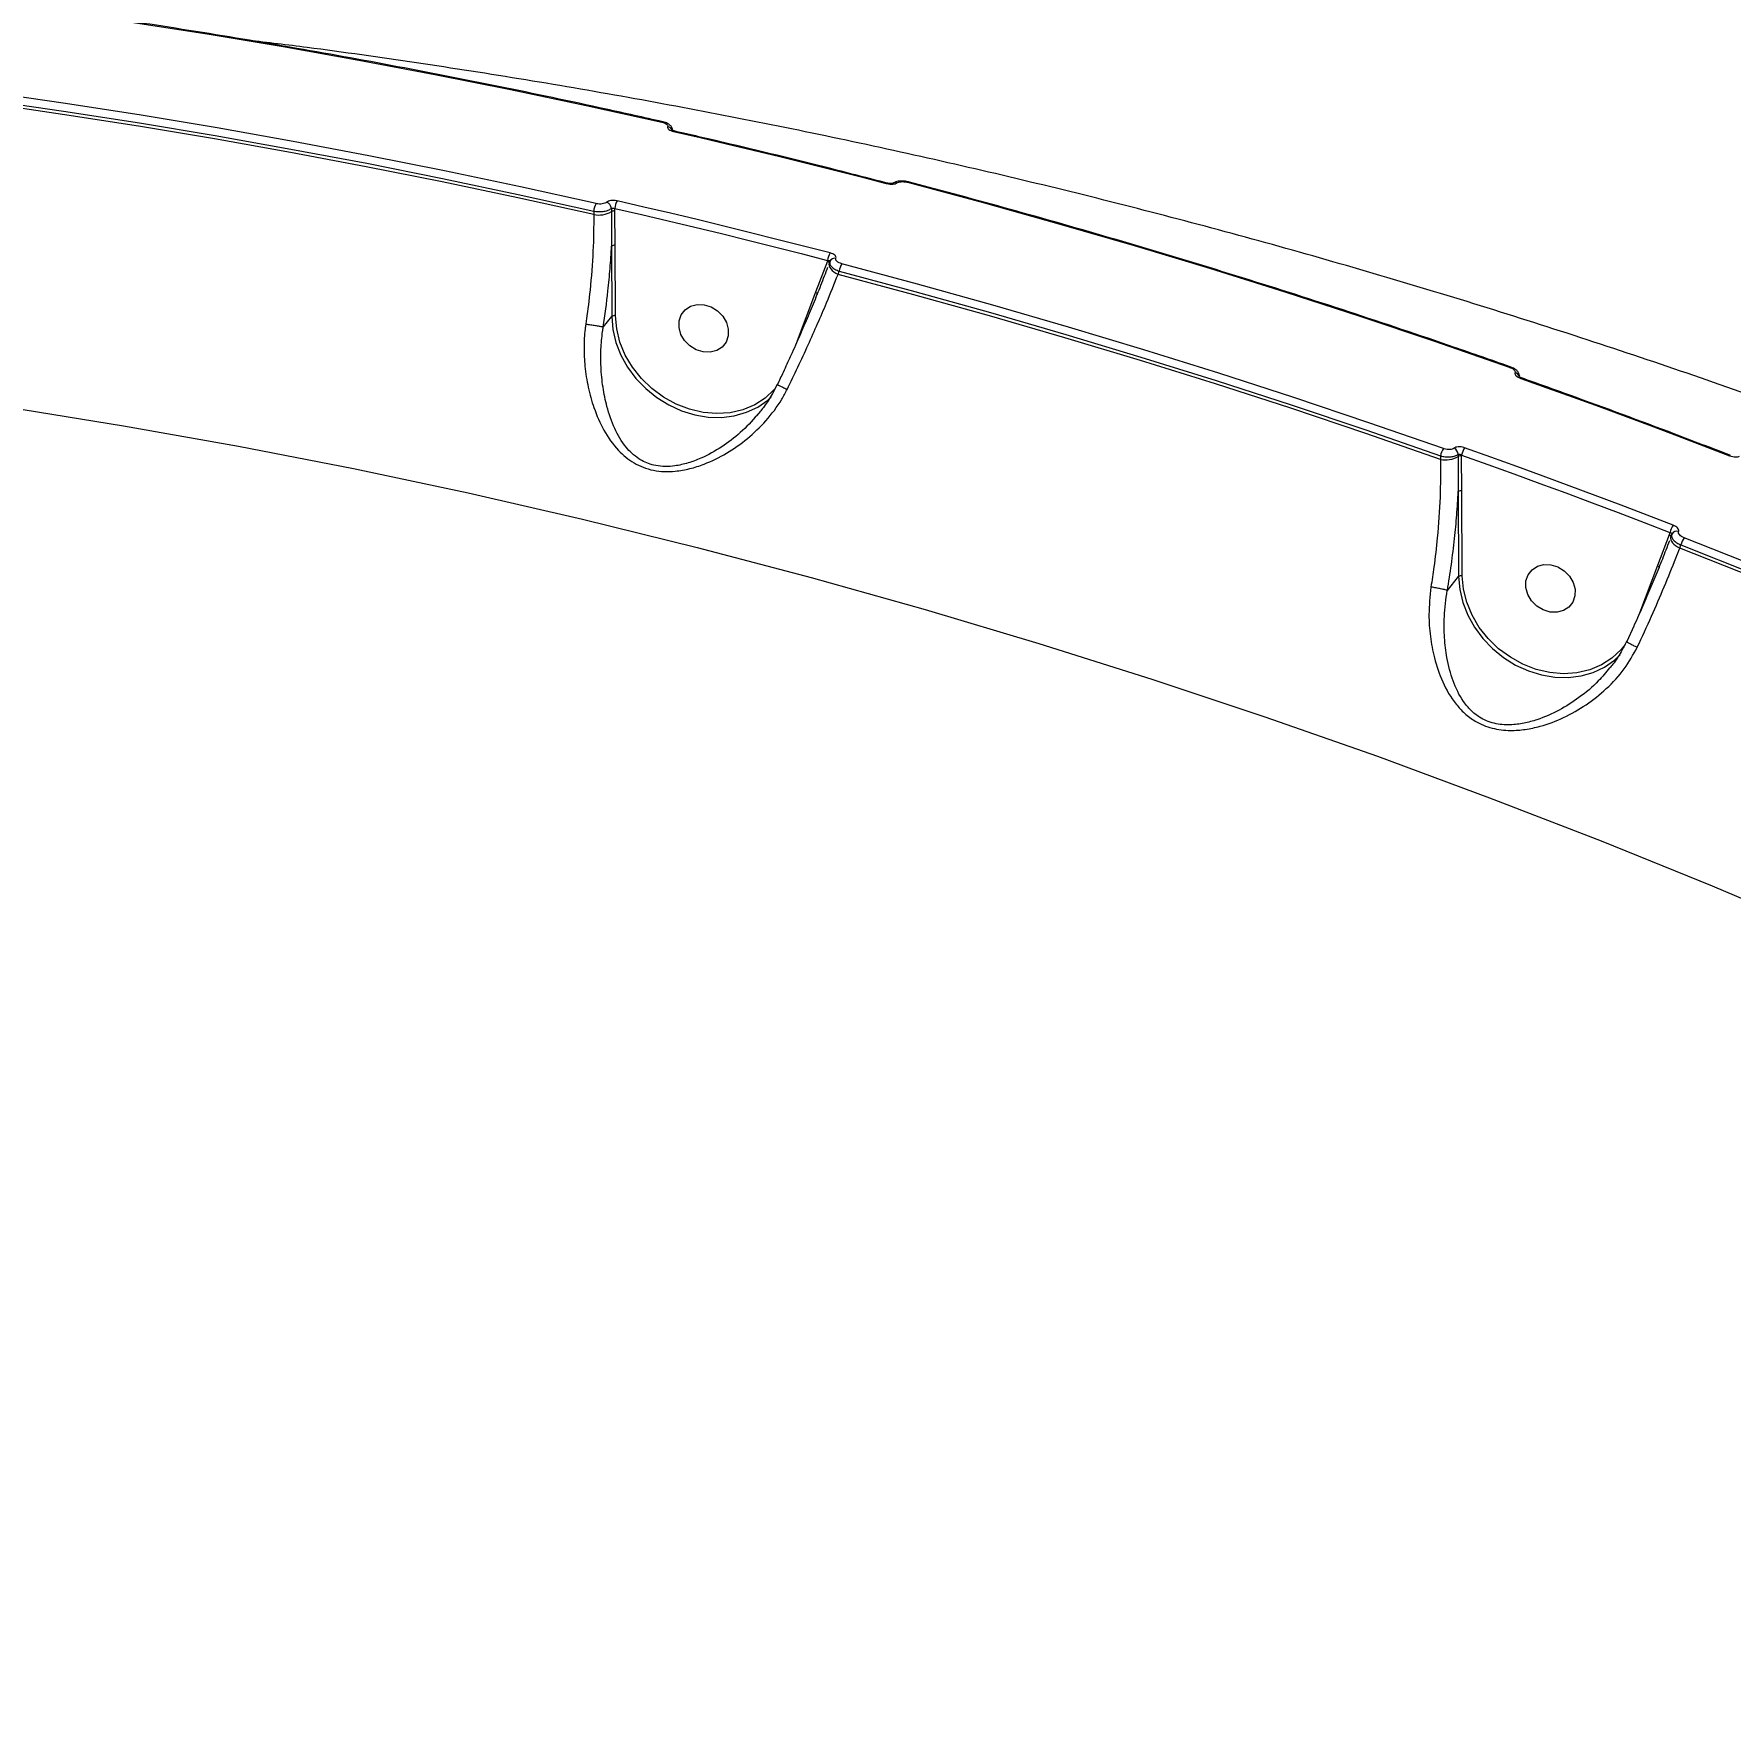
# Model space of a CAD drawing. Header units: millimetres. Extents: x -6328 to 5334, y -5037 to 4112.
# Drawn here: x -2335.6 to -2045.2, y 1420 to 1707.9 of the extents above; entities that cross this region are included whole.
import ezdxf

# ---------------------------------------------------------------- set-up
doc = ezdxf.new("R2010")
doc.units = ezdxf.units.MM
for name, color, linetype in [('DIKOM_ОБЪЕКТ', 7, 'Continuous'), ('DIKOM_РАЗМЕР_ЗОНА', 7, 'Continuous'), ('DIKOM_РАЗМЕР_ОБЪЕКТА', 7, 'Continuous')]:
    doc.layers.add(name, color=color, linetype=linetype)
doc.styles.add('style1', font='arial.ttf', dxfattribs={"width": 0.8})
doc.dimstyles.new('1-50', dxfattribs={"dimtxt": 300, "dimasz": 200, "dimexe": 100, "dimexo": 0, "dimgap": 100, "dimtad": 1, "dimtxsty": 'style1', "dimcen": 200, "dimclrd": 7, "dimclre": 7, "dimclrt": 7, "dimadec": 1, "dimazin": 2, "dimtfac": 1, "dimtmove": 0, "dimatfit": 2, "dimfxl": 0, "dimlwd": 25, "dimlwe": 18, "dimarcsym": 0})

# ---------------------------------------------------------------- blocks, each defined once
blk = doc.blocks.new('*D2')
at = {"layer": 'Defpoints', "color": 0, "transparency": 16777216}
for p in [(-5303.77, 2121.42), (-1621.11, 2121.42), (560.33, -2395.62)]:
    blk.add_point(p, dxfattribs=at)
at = {"layer": 'DIKOM_РАЗМЕР_ОБЪЕКТА', "color": 7, "lineweight": 18, "transparency": 16777216}
for p, q in [((-1621.11, 2121.42), (-5403.77, 2121.42)), ((560.33, -2395.62), (-5403.77, -2395.62))]:
    blk.add_line(p, q, dxfattribs=at)
at = {"layer": 'DIKOM_РАЗМЕР_ОБЪЕКТА', "color": 7, "lineweight": 25, "transparency": 16777216}
blk.add_line((-5303.77, -2195.62), (-5303.77, 1921.42), dxfattribs=at)
at = {"layer": 'DIKOM_РАЗМЕР_ОБЪЕКТА', "color": 7, "transparency": 16777216}
for points in [[(-5337.11, 1921.42), (-5270.44, 1921.42), (-5303.77, 2121.42)], [(-5337.11, -2195.62), (-5270.44, -2195.62), (-5303.77, -2395.62)]]:
    blk.add_solid(points, dxfattribs=at)
at = {"layer": 'DIKOM_РАЗМЕР_ОБЪЕКТА', "color": 7, "transparency": 16777216, "insert": (-5556.94, -137.1), "char_height": 300, "attachment_point": 5, "rotation": 90, "style": 'style1'}
blk.add_mtext('4500', dxfattribs=at)
blk = doc.blocks.new('*D3')
at = {"layer": 'Defpoints', "color": 0, "transparency": 16777216}
for p in [(-1814.92, 4111.71), (-5877.98, -3895.62), (33.33, -3895.62)]:
    blk.add_point(p, dxfattribs=at)
at = {"layer": 'DIKOM_РАЗМЕР_ЗОНА', "color": 7, "lineweight": 18, "transparency": 16777216}
for p, q in [((-1814.92, 4111.71), (-5977.98, 4111.71)), ((33.33, -3895.62), (-5977.98, -3895.62))]:
    blk.add_line(p, q, dxfattribs=at)
at = {"layer": 'DIKOM_РАЗМЕР_ЗОНА', "color": 7, "lineweight": 25, "transparency": 16777216}
blk.add_line((-5877.98, 3911.71), (-5877.98, -3695.62), dxfattribs=at)
at = {"layer": 'DIKOM_РАЗМЕР_ЗОНА', "color": 7, "transparency": 16777216}
for points in [[(-5911.31, 3911.71), (-5844.65, 3911.71), (-5877.98, 4111.71)], [(-5911.31, -3695.62), (-5844.65, -3695.62), (-5877.98, -3895.62)]]:
    blk.add_solid(points, dxfattribs=at)
at = {"layer": 'DIKOM_РАЗМЕР_ЗОНА', "color": 7, "transparency": 16777216, "insert": (-6131.15, 108.05), "char_height": 300, "attachment_point": 5, "rotation": 90, "style": 'style1'}
blk.add_mtext('8000', dxfattribs=at)

msp = doc.modelspace()

# ---------------------------------------------------------------- linework, layer by layer
at = {"layer": 'DIKOM_ОБЪЕКТ', "color": 7, "linetype": 'Continuous', "lineweight": 15}
for p, q in [((-2239.746, 1677.592), (-2239.744, 1676.995)), ((-2236.73, 1678.033), (-2236.728, 1677.502)), ((-2236.125, 1677.603), (-2236.127, 1678.064)), ((-2236.065, 1671.718), (-2236.125, 1677.603)), ((-2236.702, 1671.583), (-2236.659, 1659.534)), ((-2236.022, 1659.669), (-2236.065, 1671.718)), ((-2199.733, 1669.036), (-2201.777, 1663.684)), ((-2199.692, 1669.146), (-2199.733, 1669.036)), ((-2199.43, 1668.657), (-2199.307, 1668.986)), ((-2197.915, 1666.759), (-2197.712, 1667.304)), ((-2201.777, 1663.684), (-2204.888, 1655.356)), ((-2238.116, 1657.731), (-2236.659, 1659.534)), ((-2094.761, 1635.68), (-2094.759, 1635.072)), ((-2091.745, 1635.947), (-2091.744, 1635.579)), ((-2091.141, 1635.68), (-2091.141, 1635.803)), ((-2091.08, 1629.682), (-2091.141, 1635.68)), ((-2091.717, 1629.547), (-2091.665, 1614.997)), ((-2091.028, 1615.131), (-2091.08, 1629.682)), ((-2055.614, 1622.156), (-2057.62, 1616.905)), ((-2055.46, 1622.569), (-2055.614, 1622.156)), ((-2055.311, 1621.777), (-2055.134, 1622.252)), ((-2053.797, 1619.878), (-2053.597, 1620.413)), ((-2093.586, 1612.62), (-2091.665, 1614.997)), ((-2057.62, 1616.905), (-2060.676, 1608.724)), ((-2061.66, 1606.512), (-2062.868, 1603.881))]:
    msp.add_line(p, q, dxfattribs=at)
at = {"layer": 'DIKOM_ОБЪЕКТ', "color": 7, "linetype": 'Continuous', "lineweight": 15, "flags": 128}
for points in [[(-2331.929, 1711.863), (-2318.936, 1709.975), (-2305.944, 1707.946), (-2292.953, 1705.776), (-2279.966, 1703.465), (-2266.983, 1701.014), (-2254.006, 1698.423), (-2241.038, 1695.693), (-2228.08, 1692.823)], [(-2343.509, 1696.617), (-2330.528, 1694.73), (-2317.546, 1692.703), (-2304.566, 1690.535), (-2291.589, 1688.226), (-2278.617, 1685.777), (-2265.651, 1683.188), (-2252.693, 1680.46), (-2239.746, 1677.592)], [(-2239.355, 1678.871), (-2252.313, 1681.741), (-2265.281, 1684.472), (-2278.258, 1687.063), (-2291.241, 1689.514), (-2304.228, 1691.825), (-2317.219, 1693.995), (-2330.212, 1696.024), (-2343.204, 1697.911)], [(-2239.744, 1676.995), (-2252.718, 1679.869), (-2265.702, 1682.604), (-2278.694, 1685.197), (-2291.693, 1687.651), (-2304.697, 1689.963), (-2317.704, 1692.134), (-2330.712, 1694.164), (-2343.72, 1696.052)], [(-2226.115, 1691.244), (-2221.551, 1690.189), (-2216.988, 1689.116), (-2212.427, 1688.027), (-2207.868, 1686.92), (-2203.311, 1685.795), (-2198.755, 1684.654), (-2194.201, 1683.495), (-2189.65, 1682.32)], [(-2186.011, 1682.525), (-2173.054, 1679.051), (-2160.115, 1675.437), (-2147.197, 1671.686), (-2134.302, 1667.797), (-2121.43, 1663.771), (-2108.584, 1659.608), (-2095.765, 1655.31), (-2082.975, 1650.876)], [(-2199.267, 1670.42), (-2203.818, 1671.596), (-2208.372, 1672.754), (-2212.927, 1673.896), (-2217.485, 1675.02), (-2222.044, 1676.127), (-2226.605, 1677.217), (-2231.167, 1678.289), (-2235.731, 1679.345)], [(-2236.127, 1678.064), (-2231.567, 1677.009), (-2227.008, 1675.937), (-2222.451, 1674.848), (-2217.895, 1673.742), (-2213.342, 1672.619), (-2208.79, 1671.479), (-2204.24, 1670.321), (-2199.692, 1669.146)], [(-2199.733, 1669.036), (-2199.658, 1668.996), (-2199.59, 1668.951), (-2199.531, 1668.902), (-2199.484, 1668.851), (-2199.449, 1668.8), (-2199.428, 1668.749), (-2199.422, 1668.701), (-2199.43, 1668.657)], [(-2199.43, 1668.657), (-2199.472, 1668.436), (-2199.44, 1668.196), (-2199.336, 1667.943), (-2199.163, 1667.685), (-2198.926, 1667.43), (-2198.633, 1667.185), (-2198.293, 1666.959), (-2197.915, 1666.759)], [(-2197.712, 1667.304), (-2184.765, 1663.832), (-2171.837, 1660.221), (-2158.93, 1656.473), (-2146.045, 1652.587), (-2133.184, 1648.564), (-2120.349, 1644.405), (-2107.541, 1640.111), (-2094.761, 1635.68)], [(-2094.25, 1636.925), (-2107.04, 1641.359), (-2119.859, 1645.657), (-2132.705, 1649.82), (-2145.577, 1653.845), (-2158.472, 1657.734), (-2171.39, 1661.486), (-2184.329, 1665.099), (-2197.286, 1668.574)], [(-2094.759, 1635.072), (-2107.564, 1639.512), (-2120.397, 1643.817), (-2133.258, 1647.985), (-2146.145, 1652.015), (-2159.056, 1655.909), (-2171.989, 1659.664), (-2184.943, 1663.281), (-2197.915, 1666.759)], [(-2225.115, 1658.798), (-2224.754, 1659.844), (-2224.082, 1660.701), (-2223.154, 1661.3), (-2222.045, 1661.591), (-2220.846, 1661.552), (-2219.653, 1661.186), (-2218.563, 1660.521), (-2217.664, 1659.613), (-2217.029, 1658.535), (-2216.71, 1657.373), (-2216.732, 1656.223), (-2217.093, 1655.176), (-2217.765, 1654.319), (-2218.693, 1653.721), (-2219.802, 1653.429), (-2221.001, 1653.468), (-2222.194, 1653.834), (-2223.284, 1654.499), (-2224.183, 1655.407), (-2224.818, 1656.486), (-2225.137, 1657.647), (-2225.115, 1658.798)], [(-2201.777, 1663.684), (-2201.693, 1663.639), (-2201.618, 1663.588), (-2201.556, 1663.532), (-2201.509, 1663.474), (-2201.478, 1663.417), (-2201.466, 1663.362), (-2201.471, 1663.312), (-2201.474, 1663.305)], [(-2236.659, 1659.534), (-2236.469, 1657.323), (-2235.945, 1655.112), (-2235.099, 1652.948), (-2233.949, 1650.879), (-2232.52, 1648.949), (-2230.843, 1647.2), (-2228.955, 1645.671), (-2226.896, 1644.394), (-2224.711, 1643.397), (-2222.447, 1642.702), (-2220.154, 1642.323), (-2217.881, 1642.27), (-2215.678, 1642.542), (-2213.592, 1643.135), (-2211.669, 1644.035), (-2209.95, 1645.223), (-2209.37, 1645.734)], [(-2208.72, 1647.165), (-2208.838, 1647.031), (-2210.386, 1645.583), (-2212.189, 1644.422), (-2214.203, 1643.579), (-2216.379, 1643.071), (-2218.665, 1642.913), (-2221.006, 1643.107), (-2223.345, 1643.648), (-2225.625, 1644.525), (-2227.791, 1645.716), (-2229.792, 1647.191), (-2231.578, 1648.916), (-2233.107, 1650.848), (-2234.342, 1652.941), (-2235.253, 1655.145), (-2235.817, 1657.405), (-2236.022, 1659.669)], [(-2080.882, 1649.026), (-2080.903, 1649.028), (-2080.951, 1649.005), (-2081.009, 1648.949)], [(-2081.009, 1648.949), (-2076.531, 1647.351), (-2072.057, 1645.736), (-2067.587, 1644.105), (-2063.121, 1642.458), (-2058.659, 1640.794), (-2054.201, 1639.114), (-2049.748, 1637.417), (-2045.299, 1635.704)], [(-2339.922, 1644.007), (-2320.242, 1640.84), (-2300.568, 1637.338), (-2280.906, 1633.502), (-2261.264, 1629.335), (-2241.647, 1624.836), (-2222.061, 1620.009), (-2202.513, 1614.854), (-2183.009, 1609.372), (-2163.555, 1603.567), (-2144.157, 1597.438), (-2124.822, 1590.989), (-2105.555, 1584.222), (-2086.363, 1577.138), (-2067.252, 1569.741), (-2048.229, 1562.031), (-2029.298, 1554.012), (-2010.466, 1545.687), (-1991.74, 1537.057), (-1973.124, 1528.126), (-1954.626, 1518.897), (-1936.25, 1509.372)], [(-2091.141, 1635.803), (-2086.667, 1634.206), (-2082.197, 1632.593), (-2077.73, 1630.964), (-2073.268, 1629.317), (-2068.81, 1627.655), (-2064.356, 1625.976), (-2059.906, 1624.28), (-2055.46, 1622.569)], [(-2054.916, 1623.804), (-2059.365, 1625.517), (-2063.818, 1627.214), (-2068.276, 1628.894), (-2072.738, 1630.558), (-2077.204, 1632.206), (-2081.674, 1633.837), (-2086.148, 1635.451), (-2090.626, 1637.049)], [(-2045.175, 1635.782), (-2045.195, 1635.784), (-2045.241, 1635.76), (-2045.299, 1635.704)], [(-2055.614, 1622.156), (-2055.539, 1622.116), (-2055.471, 1622.071), (-2055.412, 1622.022), (-2055.365, 1621.971), (-2055.33, 1621.919), (-2055.31, 1621.869), (-2055.303, 1621.821), (-2055.311, 1621.777)], [(-2055.311, 1621.777), (-2055.353, 1621.556), (-2055.321, 1621.316), (-2055.217, 1621.063), (-2055.044, 1620.805), (-2054.807, 1620.549), (-2054.514, 1620.305), (-2054.174, 1620.079), (-2053.797, 1619.878)], [(-1953.466, 1578.197), (-1965.761, 1584.076), (-1978.103, 1589.829), (-1990.49, 1595.455), (-2002.921, 1600.952), (-2015.395, 1606.32), (-2027.909, 1611.559), (-2040.462, 1616.667), (-2053.052, 1621.645)], [(-1954.091, 1576.37), (-1966.4, 1582.259), (-1978.757, 1588.021), (-1991.159, 1593.654), (-2003.605, 1599.159), (-2016.093, 1604.535), (-2028.623, 1609.78), (-2041.191, 1614.895), (-2053.797, 1619.878)], [(-2053.597, 1620.413), (-2041.017, 1615.44), (-2028.474, 1610.335), (-2015.971, 1605.101), (-2003.508, 1599.737), (-1991.087, 1594.244), (-1978.71, 1588.624), (-1966.378, 1582.875), (-1954.093, 1577.001)], [(-2091.665, 1614.997), (-2091.475, 1612.786), (-2090.951, 1610.574), (-2090.105, 1608.411), (-2088.955, 1606.341), (-2087.526, 1604.412), (-2085.849, 1602.663), (-2083.961, 1601.134), (-2081.902, 1599.857), (-2079.717, 1598.86), (-2077.453, 1598.164), (-2075.16, 1597.786), (-2072.887, 1597.732), (-2070.684, 1598.005), (-2068.598, 1598.598), (-2066.675, 1599.498), (-2064.956, 1600.686), (-2063.976, 1601.59)], [(-2063.138, 1603.368), (-2063.844, 1602.493), (-2065.392, 1601.045), (-2067.195, 1599.885), (-2069.209, 1599.041), (-2071.385, 1598.534), (-2073.671, 1598.375), (-2076.012, 1598.569), (-2078.351, 1599.111), (-2080.631, 1599.988), (-2082.797, 1601.178), (-2084.798, 1602.654), (-2086.584, 1604.378), (-2088.113, 1606.31), (-2089.348, 1608.404), (-2090.259, 1610.607), (-2090.823, 1612.868), (-2091.028, 1615.131)], [(-2080.121, 1614.26), (-2079.76, 1615.306), (-2079.088, 1616.164), (-2078.16, 1616.762), (-2077.051, 1617.054), (-2075.852, 1617.015), (-2074.659, 1616.648), (-2073.569, 1615.984), (-2072.67, 1615.076), (-2072.035, 1613.997), (-2071.716, 1612.836), (-2071.738, 1611.685), (-2072.1, 1610.639), (-2072.771, 1609.782), (-2073.699, 1609.183), (-2074.808, 1608.892), (-2076.007, 1608.931), (-2077.2, 1609.297), (-2078.29, 1609.961), (-2079.189, 1610.869), (-2079.824, 1611.948), (-2080.143, 1613.11), (-2080.121, 1614.26)], [(-2057.62, 1616.905), (-2057.536, 1616.86), (-2057.461, 1616.809), (-2057.399, 1616.753), (-2057.352, 1616.696), (-2057.322, 1616.638), (-2057.309, 1616.583), (-2057.315, 1616.533), (-2057.317, 1616.526)]]:
    msp.add_lwpolyline(points, dxfattribs=at)
at = {"layer": 'DIKOM_ОБЪЕКТ', "color": 7, "linetype": 'Continuous', "lineweight": 15}
for centre, radius, start, end in [((-2227.955, 1692.752), 0.143, 86.70616, 150.58467), ((-2227.249, 1690.975), 1.072, 24.30345, 81.83321), ((-2225.988, 1691.175), 0.144, 86.27423, 151.24109), ((-2189.525, 1682.254), 0.141, 85.74374, 152.30407), ((-2188.105, 1681.724), 0.753, 68.5639, 124.35698), ((-2185.889, 1682.46), 0.138, 85.86732, 151.88233), ((-2236.87, 1677.412), 2.881, 149.57627, 176.41673), ((-2237.935, 1677.969), 1.207, 3.03012, 71.03544), ((-2233.25, 1677.877), 2.883, 149.40257, 176.29244), ((-2238.912, 1681.269), 4.354, 258.98223, 300.09225), ((-2236.292, 1676.748), 0.871, 78.98223, 120.09225), ((-2236.238, 1670.962), 0.776, 77.09038, 126.73806), ((-2196.642, 1668.835), 3.066, 148.87512, 174.1781), ((-2198.482, 1668.621), 0.903, 76.77918, 156.08995), ((-2194.636, 1666.979), 3.093, 148.95827, 173.98004), ((-2236.195, 1658.912), 0.776, 77.09135, 126.73656), ((-2082.853, 1650.815), 0.137, 90.54294, 153.53634), ((-2082.255, 1648.89), 1.059, 19.92627, 75.64732), ((-2091.059, 1634.887), 3.786, 147.44342, 167.90774), ((-2093.927, 1639.346), 4.354, 258.98223, 300.09225), ((-2092.946, 1635.9), 1.202, 2.22076, 65.00062), ((-2091.307, 1634.825), 0.871, 78.98223, 120.09225), ((-2087.432, 1634.999), 3.796, 147.30246, 167.7686), ((-2091.253, 1628.926), 0.776, 77.09038, 126.73806), ((-2051.464, 1621.544), 4.125, 146.78335, 165.61866), ((-2054.301, 1621.865), 0.919, 69.76318, 155.02931), ((-2049.562, 1619.364), 4.169, 146.83504, 165.42983), ((-2091.201, 1614.375), 0.776, 77.09135, 126.73656)]:
    msp.add_arc(centre, radius, start, end, dxfattribs=at)
for points, knots in [([(-2227.946, 1692.895), (-2231.174, 1693.619), (-2240.534, 1695.721), (-2256.042, 1698.984), (-2274.471, 1702.591), (-2292.913, 1705.912), (-2311.036, 1708.895), (-2323.997, 1710.838), (-2330.807, 1711.796), (-2331.792, 1711.934)], [0, 0, 0, 0, 0.0934427, 0.2709375, 0.4484336, 0.6259295, 0.8034252, 0.9715788, 1, 1, 1, 1]), ([(-1865.533, 1568.242), (-1867.343, 1569.212), (-1874.854, 1573.237), (-1888.162, 1580.118), (-1905.494, 1588.794), (-1922.948, 1597.194), (-1940.512, 1605.325), (-1958.184, 1613.182), (-1975.957, 1620.764), (-1993.827, 1628.068), (-2011.789, 1635.093), (-2029.838, 1641.835), (-2047.97, 1648.294), (-2066.179, 1654.467), (-2084.46, 1660.353), (-2102.807, 1665.949), (-2121.217, 1671.253), (-2139.684, 1676.265), (-2158.202, 1680.983), (-2176.766, 1685.405), (-2195.372, 1689.53), (-2214.013, 1693.356), (-2232.685, 1696.882), (-2251.381, 1700.112), (-2270.099, 1703.025), (-2285.943, 1705.28), (-2295.553, 1706.445), (-2298.913, 1706.852)], [0, 0, 0, 0, 0.0133406, 0.0553562, 0.0973719, 0.139383, 0.1813889, 0.2233891, 0.2653829, 0.3073696, 0.3493486, 0.3913193, 0.4332807, 0.4752322, 0.517173, 0.5591023, 0.6010191, 0.6429226, 0.6848119, 0.726686, 0.768544, 0.8103848, 0.8522075, 0.8940111, 0.9357944, 0.9775565, 1, 1, 1, 1]), ([(-2228.08, 1692.823), (-2227.926, 1692.78), (-2227.618, 1692.695), (-2227.279, 1692.502), (-2227.084, 1692.286), (-2227.063, 1692.127), (-2227.093, 1692.047), (-2227.097, 1692.036)], [0, 0, 0, 0, 0.240665, 0.4814361, 0.721633, 0.9612014, 1, 1, 1, 1]), ([(-2226.188, 1691.247), (-2226.183, 1691.323), (-2226.167, 1691.562), (-2226.341, 1691.937), (-2226.661, 1692.325), (-2227.161, 1692.648), (-2227.625, 1692.83), (-2227.921, 1692.887), (-2227.948, 1692.892)], [0, 0, 0, 0, 0.0864351, 0.2699799, 0.4537742, 0.6849881, 0.971065, 1, 1, 1, 1]), ([(-2227.097, 1692.036), (-2227.101, 1692.025), (-2227.131, 1691.945), (-2227.11, 1691.786), (-2226.915, 1691.568), (-2226.576, 1691.373), (-2226.269, 1691.287), (-2226.115, 1691.244)], [0, 0, 0, 0, 0.0385716, 0.2780899, 0.5183557, 0.7592314, 1, 1, 1, 1]), ([(-2225.976, 1691.321), (-2225.997, 1691.325), (-2226.094, 1691.344), (-2226.229, 1691.393), (-2226.336, 1691.44), (-2226.377, 1691.471), (-2226.37, 1691.464), (-2226.369, 1691.463)], [0, 0, 0, 0, 0.0898525, 0.4265231, 0.7202629, 0.9613571, 1, 1, 1, 1]), ([(-2189.516, 1682.395), (-2192.733, 1683.224), (-2202.063, 1685.628), (-2214.22, 1688.596), (-2223.163, 1690.667), (-2225.979, 1691.319)], [0, 0, 0, 0, 0.265105, 0.768676, 1, 1, 1, 1]), ([(-2189.65, 1682.32), (-2189.613, 1682.31), (-2189.414, 1682.261), (-2189.033, 1682.205), (-2188.542, 1682.205), (-2188.109, 1682.275), (-2187.923, 1682.375), (-2187.83, 1682.425)], [0, 0, 0, 0, 0.0557734, 0.2968037, 0.5326623, 0.7662387, 1, 1, 1, 1]), ([(-2188.494, 1682.368), (-2188.498, 1682.366), (-2188.507, 1682.362), (-2188.592, 1682.339), (-2188.745, 1682.317), (-2188.965, 1682.311), (-2189.242, 1682.333), (-2189.423, 1682.374), (-2189.516, 1682.396)], [0, 0, 0, 0, 0.1136108, 0.2495982, 0.392646, 0.5780904, 0.782711, 1, 1, 1, 1]), ([(-2185.889, 1682.584), (-2186.104, 1682.637), (-2186.605, 1682.762), (-2187.44, 1682.744), (-2188.111, 1682.63), (-2188.418, 1682.392), (-2188.505, 1682.324)], [0, 0, 0, 0, 0.2315791, 0.5393988, 0.8691668, 1, 1, 1, 1]), ([(-2187.83, 1682.425), (-2187.736, 1682.475), (-2187.55, 1682.575), (-2187.117, 1682.644), (-2186.626, 1682.641), (-2186.245, 1682.584), (-2186.048, 1682.535), (-2186.011, 1682.525)], [0, 0, 0, 0, 0.2340719, 0.4679654, 0.7039629, 0.944859, 1, 1, 1, 1]), ([(-2082.85, 1650.951), (-2086.02, 1652.06), (-2095.212, 1655.275), (-2110.47, 1660.39), (-2128.639, 1666.206), (-2146.859, 1671.745), (-2164.802, 1676.917), (-2177.818, 1680.474), (-2184.742, 1682.299), (-2185.879, 1682.598)], [0, 0, 0, 0, 0.0930112, 0.2696896, 0.4463693, 0.6230489, 0.7997283, 0.967109, 1, 1, 1, 1]), ([(-2237.543, 1679.111), (-2237.639, 1679.048), (-2237.83, 1678.922), (-2238.272, 1678.814), (-2238.769, 1678.785), (-2239.14, 1678.825), (-2239.327, 1678.865), (-2239.355, 1678.871)], [0, 0, 0, 0, 0.2393873, 0.4786703, 0.7179146, 0.9577109, 1, 1, 1, 1]), ([(-2235.731, 1679.345), (-2235.76, 1679.351), (-2235.947, 1679.392), (-2236.318, 1679.433), (-2236.814, 1679.405), (-2237.256, 1679.299), (-2237.447, 1679.173), (-2237.543, 1679.111)], [0, 0, 0, 0, 0.0426165, 0.282457, 0.5216215, 0.7607575, 1, 1, 1, 1]), ([(-2239.744, 1676.995), (-2239.761, 1674.939), (-2239.797, 1670.765), (-2240.282, 1664.667), (-2240.794, 1660.441), (-2241.078, 1658.495), (-2241.121, 1658.203)], [0, 0, 0, 0, 0.3434989, 0.6969397, 0.9545307, 1, 1, 1, 1]), ([(-2239.746, 1677.592), (-2239.699, 1677.583), (-2239.388, 1677.526), (-2238.77, 1677.475), (-2237.944, 1677.539), (-2237.208, 1677.724), (-2236.89, 1677.93), (-2236.73, 1678.033)], [0, 0, 0, 0, 0.0422597, 0.2819829, 0.5212715, 0.7606222, 1, 1, 1, 1]), ([(-2236.73, 1678.033), (-2236.698, 1678.055), (-2236.635, 1678.1), (-2236.487, 1678.127), (-2236.321, 1678.121), (-2236.198, 1678.091), (-2236.136, 1678.067), (-2236.127, 1678.064)], [0, 0, 0, 0, 0.2368888, 0.4742431, 0.7137485, 0.9566078, 1, 1, 1, 1]), ([(-2236.728, 1677.502), (-2236.727, 1677.201), (-2236.721, 1675.698), (-2236.698, 1673.724), (-2236.701, 1672.046), (-2236.702, 1671.583)], [0, 0, 0, 0, 0.1533124, 0.7665831, 1, 1, 1, 1]), ([(-2238.116, 1657.731), (-2237.827, 1659.798), (-2237.357, 1663.161), (-2236.924, 1667.795), (-2236.776, 1670.317), (-2236.702, 1671.583)], [0, 0, 0, 0, 0.4427007, 0.7201669, 1, 1, 1, 1]), ([(-2198.275, 1669.499), (-2198.272, 1669.509), (-2198.241, 1669.598), (-2198.254, 1669.783), (-2198.447, 1670.039), (-2198.792, 1670.27), (-2199.109, 1670.37), (-2199.267, 1670.42)], [0, 0, 0, 0, 0.027856, 0.2650195, 0.5077103, 0.7539625, 1, 1, 1, 1]), ([(-2199.707, 1667.957), (-2199.898, 1667.45), (-2200.466, 1665.938), (-2201.521, 1663.289), (-2202.855, 1660.044), (-2204.278, 1656.719), (-2205.55, 1653.829), (-2206.367, 1652.052), (-2206.666, 1651.403)], [0, 0, 0, 0, 0.0991132, 0.2952983, 0.4923897, 0.6897697, 0.8867518, 1, 1, 1, 1]), ([(-2199.692, 1669.146), (-2199.633, 1669.149), (-2199.516, 1669.155), (-2199.382, 1669.127), (-2199.308, 1669.076), (-2199.297, 1669.026), (-2199.304, 1668.997), (-2199.306, 1668.99), (-2199.307, 1668.986)], [0, 0, 0, 0, 0.263118, 0.515948, 0.7521042, 0.9410882, 0.9741792, 1, 1, 1, 1]), ([(-2199.307, 1668.986), (-2199.313, 1668.97), (-2199.364, 1668.821), (-2199.345, 1668.506), (-2199.037, 1668.047), (-2198.481, 1667.614), (-2197.968, 1667.407), (-2197.712, 1667.304)], [0, 0, 0, 0, 0.0286324, 0.2670867, 0.510146, 0.7556544, 1, 1, 1, 1]), ([(-2197.286, 1668.574), (-2197.444, 1668.625), (-2197.76, 1668.726), (-2198.104, 1668.958), (-2198.297, 1669.215), (-2198.31, 1669.4), (-2198.279, 1669.49), (-2198.275, 1669.499)], [0, 0, 0, 0, 0.2457883, 0.4917905, 0.7342879, 0.9715254, 1, 1, 1, 1]), ([(-2206.621, 1647.066), (-2206.007, 1648.336), (-2204.773, 1650.888), (-2203.032, 1654.66), (-2201.394, 1658.34), (-2199.645, 1662.418), (-2198.556, 1665.15), (-2197.915, 1666.759)], [0, 0, 0, 0, 0.1872854, 0.3765509, 0.5570061, 0.7391968, 1, 1, 1, 1]), ([(-2241.121, 1658.203), (-2241.157, 1657.933), (-2241.332, 1656.616), (-2241.457, 1654.209), (-2241.294, 1650.852), (-2240.745, 1647.375), (-2239.708, 1643.655), (-2238.089, 1639.95), (-2235.85, 1636.727), (-2233.421, 1634.701), (-2231.299, 1633.669), (-2229.55, 1633.164), (-2227.68, 1632.949), (-2225.581, 1633.019), (-2223.271, 1633.437), (-2220.296, 1634.395), (-2216.934, 1636.055), (-2213.366, 1638.561), (-2210.152, 1641.654), (-2207.937, 1644.578), (-2206.923, 1646.495), (-2206.621, 1647.066)], [0, 0, 0, 0, 0.013455, 0.0657647, 0.1192356, 0.1826302, 0.2473566, 0.3250329, 0.4053504, 0.467846, 0.4985595, 0.5302984, 0.5609722, 0.5926248, 0.6340457, 0.6764914, 0.747173, 0.8197567, 0.8928425, 0.9680649, 1, 1, 1, 1]), ([(-2238.119, 1657.73), (-2238.228, 1657.75), (-2238.447, 1657.789), (-2239.076, 1657.892), (-2239.843, 1658.012), (-2240.511, 1658.113), (-2240.933, 1658.175), (-2241.076, 1658.197), (-2241.121, 1658.203)], [0, 0, 0, 0, 0.2204855, 0.440971, 0.6614568, 0.8819434, 0.9635568, 1, 1, 1, 1]), ([(-2211.73, 1642.663), (-2212.676, 1641.632), (-2214.532, 1639.61), (-2217.809, 1637.142), (-2220.833, 1635.446), (-2223.561, 1634.416), (-2225.607, 1633.943), (-2227.5, 1633.809), (-2229.472, 1633.99), (-2230.985, 1634.542), (-2232.723, 1635.581), (-2234.516, 1637.303), (-2236.277, 1640.354), (-2237.486, 1643.85), (-2238.217, 1647.42), (-2238.542, 1650.705), (-2238.555, 1653.915), (-2238.356, 1656.2), (-2238.161, 1657.475), (-2238.119, 1657.729), (-2238.119, 1657.73)], [0, 0, 0, 0, 0.083851, 0.1645072, 0.2469163, 0.2923365, 0.3387582, 0.3708876, 0.4042536, 0.4564605, 0.4693049, 0.5367088, 0.6242295, 0.7151595, 0.7884256, 0.8629422, 0.9232921, 0.9847225, 0.9999637, 1, 1, 1, 1]), ([(-2238.119, 1657.73), (-2238.118, 1657.73), (-2238.117, 1657.73), (-2238.117, 1657.731), (-2238.116, 1657.731)], [0, 0, 0, 0, 0.6959458, 1, 1, 1, 1]), ([(-2206.666, 1651.403), (-2206.881, 1650.929), (-2207.418, 1649.748), (-2207.98, 1648.57), (-2208.316, 1647.865)], [0, 0, 0, 0, 0.402058, 1, 1, 1, 1]), ([(-2082.975, 1650.876), (-2082.82, 1650.813), (-2082.508, 1650.687), (-2082.167, 1650.436), (-2081.975, 1650.177), (-2081.96, 1650.004), (-2081.989, 1649.924), (-2081.992, 1649.915)], [0, 0, 0, 0, 0.2457883, 0.4917905, 0.7342879, 0.9715254, 1, 1, 1, 1]), ([(-2081.204, 1649.174), (-2081.2, 1649.262), (-2081.188, 1649.515), (-2081.375, 1649.914), (-2081.722, 1650.338), (-2082.217, 1650.7), (-2082.655, 1650.863), (-2082.859, 1650.939)], [0, 0, 0, 0, 0.1019105, 0.292746, 0.5018364, 0.7689786, 1, 1, 1, 1]), ([(-2081.992, 1649.915), (-2081.995, 1649.907), (-2082.025, 1649.826), (-2082.01, 1649.653), (-2081.818, 1649.392), (-2081.476, 1649.14), (-2081.165, 1649.012), (-2081.009, 1648.949)], [0, 0, 0, 0, 0.027856, 0.2650195, 0.5077103, 0.7539625, 1, 1, 1, 1]), ([(-2208.361, 1647.889), (-2208.609, 1647.375), (-2209.239, 1646.067), (-2210.38, 1644.315), (-2211.347, 1643.159), (-2211.75, 1642.677)], [0, 0, 0, 0, 0.2740953, 0.6971354, 1, 1, 1, 1]), ([(-2208.277, 1647.847), (-2208.279, 1647.849), (-2208.286, 1647.854), (-2208.023, 1647.731), (-2207.535, 1647.5), (-2207.053, 1647.272), (-2206.74, 1647.122), (-2206.662, 1647.085), (-2206.621, 1647.066)], [0, 0, 0, 0, 0.1298635, 0.3921599, 0.6544568, 0.9167545, 0.9558738, 1, 1, 1, 1]), ([(-2080.88, 1649.028), (-2080.901, 1649.035), (-2081.003, 1649.067), (-2081.146, 1649.139), (-2081.266, 1649.213), (-2081.316, 1649.258), (-2081.311, 1649.253), (-2081.31, 1649.251)], [0, 0, 0, 0, 0.0849422, 0.4013123, 0.6745713, 0.8957799, 1, 1, 1, 1]), ([(-2045.175, 1635.782), (-2048.32, 1636.991), (-2057.441, 1640.497), (-2069.346, 1644.906), (-2078.12, 1648.04), (-2080.882, 1649.026)], [0, 0, 0, 0, 0.265105, 0.768684, 1, 1, 1, 1]), ([(-2211.352, 1643.157), (-2211.437, 1643.021), (-2211.549, 1642.843), (-2211.696, 1642.697), (-2211.73, 1642.663)], [0, 0, 0, 0, 0.7668594, 1, 1, 1, 1]), ([(-2094.761, 1635.68), (-2094.701, 1635.665), (-2094.376, 1635.581), (-2093.748, 1635.492), (-2092.935, 1635.51), (-2092.215, 1635.657), (-2091.902, 1635.85), (-2091.745, 1635.947)], [0, 0, 0, 0, 0.0547627, 0.2944094, 0.5301252, 0.7646885, 1, 1, 1, 1]), ([(-2092.438, 1636.99), (-2092.532, 1636.932), (-2092.721, 1636.818), (-2093.154, 1636.749), (-2093.643, 1636.766), (-2094.019, 1636.847), (-2094.214, 1636.913), (-2094.25, 1636.925)], [0, 0, 0, 0, 0.2340719, 0.4679654, 0.7039629, 0.944859, 1, 1, 1, 1]), ([(-2090.626, 1637.049), (-2090.662, 1637.062), (-2090.858, 1637.128), (-2091.235, 1637.209), (-2091.723, 1637.229), (-2092.155, 1637.16), (-2092.344, 1637.047), (-2092.438, 1636.99)], [0, 0, 0, 0, 0.0557734, 0.2968037, 0.5326623, 0.7662387, 1, 1, 1, 1]), ([(-2091.745, 1635.947), (-2091.713, 1635.964), (-2091.649, 1635.999), (-2091.503, 1635.987), (-2091.34, 1635.931), (-2091.218, 1635.86), (-2091.153, 1635.812), (-2091.141, 1635.803)], [0, 0, 0, 0, 0.2178619, 0.443589, 0.6835988, 0.9397725, 1, 1, 1, 1]), ([(-2091.744, 1635.579), (-2091.742, 1635.278), (-2091.736, 1633.775), (-2091.714, 1631.763), (-2091.716, 1630.048), (-2091.717, 1629.547)], [0, 0, 0, 0, 0.1504218, 0.7521282, 1, 1, 1, 1]), ([(-2045.299, 1635.704), (-2045.271, 1635.693), (-2045.089, 1635.625), (-2044.727, 1635.528), (-2044.245, 1635.479), (-2043.815, 1635.514), (-2043.63, 1635.606), (-2043.537, 1635.652)], [0, 0, 0, 0, 0.0426165, 0.282457, 0.5216215, 0.7607575, 1, 1, 1, 1]), ([(-2094.759, 1635.072), (-2094.76, 1632.937), (-2094.762, 1628.604), (-2095.215, 1622.329), (-2095.795, 1617.151), (-2096.219, 1614.35), (-2096.392, 1613.207)], [0, 0, 0, 0, 0.3072584, 0.6233184, 0.8463529, 1, 1, 1, 1]), ([(-2093.586, 1612.62), (-2093.348, 1614.094), (-2092.869, 1617.058), (-2092.344, 1621.391), (-2091.945, 1625.58), (-2091.793, 1628.221), (-2091.717, 1629.547)], [0, 0, 0, 0, 0.2595447, 0.5218385, 0.7598795, 1, 1, 1, 1]), ([(-2053.983, 1622.727), (-2053.978, 1622.74), (-2053.946, 1622.837), (-2053.959, 1623.039), (-2054.142, 1623.328), (-2054.467, 1623.602), (-2054.766, 1623.737), (-2054.916, 1623.804)], [0, 0, 0, 0, 0.0385716, 0.2780899, 0.5183557, 0.7592314, 1, 1, 1, 1]), ([(-2055.572, 1621.125), (-2055.769, 1620.6), (-2056.338, 1619.089), (-2057.388, 1616.456), (-2058.703, 1613.262), (-2060.112, 1609.986), (-2061.103, 1607.725), (-2061.637, 1606.563), (-2061.66, 1606.512)], [0, 0, 0, 0, 0.1155043, 0.3330335, 0.5517437, 0.7709848, 0.9899184, 1, 1, 1, 1]), ([(-2055.46, 1622.569), (-2055.408, 1622.554), (-2055.303, 1622.524), (-2055.189, 1622.448), (-2055.125, 1622.359), (-2055.12, 1622.292), (-2055.132, 1622.257), (-2055.134, 1622.252)], [0, 0, 0, 0, 0.2442311, 0.4858979, 0.7246337, 0.9617552, 1, 1, 1, 1]), ([(-2055.134, 1622.252), (-2055.141, 1622.23), (-2055.195, 1622.071), (-2055.172, 1621.735), (-2054.871, 1621.246), (-2054.336, 1620.773), (-2053.843, 1620.533), (-2053.597, 1620.413)], [0, 0, 0, 0, 0.0387882, 0.2783653, 0.5186336, 0.7594353, 1, 1, 1, 1]), ([(-2053.052, 1621.645), (-2053.201, 1621.713), (-2053.5, 1621.848), (-2053.825, 1622.124), (-2054.007, 1622.414), (-2054.02, 1622.616), (-2053.987, 1622.713), (-2053.983, 1622.727)], [0, 0, 0, 0, 0.240665, 0.4814361, 0.721633, 0.9612014, 1, 1, 1, 1]), ([(-2061.064, 1602.896), (-2060.24, 1604.674), (-2058.623, 1608.166), (-2056.41, 1613.303), (-2054.835, 1617.172), (-2054.015, 1619.309), (-2053.797, 1619.878)], [0, 0, 0, 0, 0.3028924, 0.5944611, 0.8920287, 1, 1, 1, 1]), ([(-2096.392, 1613.207), (-2096.557, 1611.632), (-2096.857, 1608.778), (-2096.553, 1604.713), (-2095.834, 1600.821), (-2094.492, 1596.868), (-2092.675, 1593.713), (-2090.662, 1591.537), (-2088.657, 1590.031), (-2085.971, 1588.914), (-2082.982, 1588.567), (-2080.205, 1588.778), (-2077.12, 1589.444), (-2073.59, 1590.783), (-2069.775, 1592.954), (-2066.262, 1595.751), (-2063.204, 1599.039), (-2061.761, 1601.639), (-2061.064, 1602.896)], [0, 0, 0, 0, 0.0785517, 0.1424077, 0.2076086, 0.2856911, 0.3665348, 0.4050987, 0.4448429, 0.4974371, 0.549685, 0.5917849, 0.6349331, 0.7063605, 0.7797217, 0.8533218, 0.9291388, 1, 1, 1, 1]), ([(-2093.588, 1612.619), (-2093.696, 1612.654), (-2093.91, 1612.726), (-2094.532, 1612.871), (-2095.294, 1613.023), (-2095.898, 1613.128), (-2096.26, 1613.186), (-2096.346, 1613.2), (-2096.392, 1613.207)], [0, 0, 0, 0, 0.231622, 0.4632441, 0.6948665, 0.9264897, 0.9610341, 1, 1, 1, 1]), ([(-2065.801, 1599.371), (-2066.427, 1598.602), (-2067.981, 1596.694), (-2070.925, 1594.278), (-2074.432, 1592.033), (-2077.625, 1590.62), (-2080.459, 1589.844), (-2082.935, 1589.524), (-2085.625, 1589.74), (-2087.953, 1590.726), (-2089.618, 1592.082), (-2090.429, 1593.064), (-2091.556, 1594.682), (-2092.724, 1597.126), (-2093.675, 1600.827), (-2094.119, 1604.546), (-2094.163, 1608.39), (-2093.865, 1611.13), (-2093.589, 1612.618), (-2093.588, 1612.619)], [0, 0, 0, 0, 0.0579813, 0.1439782, 0.2241945, 0.3061711, 0.3516275, 0.3980852, 0.4522031, 0.5059311, 0.5452214, 0.5862718, 0.5883719, 0.6747206, 0.7646561, 0.837223, 0.911035, 0.9999546, 1, 1, 1, 1]), ([(-2093.588, 1612.619), (-2093.588, 1612.619), (-2093.587, 1612.619), (-2093.586, 1612.62), (-2093.586, 1612.62)], [0, 0, 0, 0, 0.6212169, 1, 1, 1, 1]), ([(-2062.904, 1603.9), (-2063.203, 1603.298), (-2063.878, 1601.937), (-2064.869, 1600.42), (-2065.597, 1599.563), (-2065.777, 1599.351)], [0, 0, 0, 0, 0.3743649, 0.8454513, 1, 1, 1, 1]), ([(-2062.83, 1603.862), (-2062.836, 1603.856), (-2062.853, 1603.84), (-2062.605, 1603.685), (-2062.13, 1603.424), (-2061.606, 1603.159), (-2061.237, 1602.979), (-2061.105, 1602.915), (-2061.064, 1602.896)], [0, 0, 0, 0, 0.1250983, 0.3725641, 0.6200302, 0.8674972, 0.9590973, 1, 1, 1, 1]), ([(-1931.299, 1500.107), (-1934.176, 1496.206), (-1939.82, 1488.554), (-1948.723, 1476.146), (-1957.863, 1463.184), (-1967.381, 1449.446), (-1977.415, 1434.729), (-1986.716, 1420.876), (-1995.164, 1408.136), (-2002.262, 1397.332), (-2009.214, 1386.657), (-2016.013, 1376.135), (-2022.88, 1365.423), (-2031.294, 1352.2), (-2041.284, 1336.344), (-2052.748, 1317.933), (-2063.828, 1299.933), (-2074.484, 1282.439), (-2084.31, 1266.143), (-2093.615, 1250.569), (-2102.231, 1236.022), (-2110.632, 1221.718), (-2119.712, 1206.132), (-2129.255, 1189.59), (-2139.202, 1172.161), (-2148.206, 1156.214), (-2156.583, 1141.226), (-2164.212, 1127.446), (-2171.526, 1114.104), (-2179.299, 1099.783), (-2187.303, 1084.857), (-2195.449, 1069.452), (-2202.644, 1055.646), (-2209.177, 1042.931), (-2214.983, 1031.468), (-2220.411, 1020.588), (-2225.485, 1010.251), (-2230.316, 1000.245), (-2233.29, 993.927), (-2234.778, 990.765)], [0, 0, 0, 0, 0.0321108, 0.0629807, 0.0939441, 0.1252643, 0.1566821, 0.189835, 0.2117861, 0.2337707, 0.2537041, 0.2736375, 0.2936718, 0.313706, 0.3466387, 0.3796847, 0.4118208, 0.4412262, 0.470712, 0.4960472, 0.5214337, 0.5455273, 0.5696649, 0.6018539, 0.6313075, 0.6608414, 0.6862174, 0.7116447, 0.7357766, 0.7599525, 0.7922219, 0.8217486, 0.8513558, 0.8767942, 0.9022838, 0.9264743, 0.9507088, 0.9753312, 1, 1, 1, 1])]:
    msp.add_open_spline(points, degree=3, knots=knots, dxfattribs=at)

# ---------------------------------------------------------------- dimensions: what is measured, and where the dimension line sits
at = {"layer": 'DIKOM_РАЗМЕР_ЗОНА'}
dim = msp.add_linear_dim(base=(-5877.98, -3895.616), p1=(-1814.925, 4111.709), p2=(33.33, -3895.616), angle=90, text='8000', dimstyle='1-50', dxfattribs=at)
dim.commit()
dim.dimension.update_dxf_attribs({"geometry": '*D3', "text_midpoint": (-5877.98, 108.046), "dimtype": 160})
at = {"layer": 'DIKOM_РАЗМЕР_ОБЪЕКТА'}
dim = msp.add_linear_dim(base=(-5303.773, 2121.419), p1=(560.33, -2395.616), p2=(-1621.109, 2121.419), angle=90, text='4500', dimstyle='1-50', dxfattribs=at)
dim.commit()
dim.dimension.update_dxf_attribs({"geometry": '*D2', "text_midpoint": (-5303.773, -137.099), "dimtype": 160})

doc.saveas('drawing.dxf')
